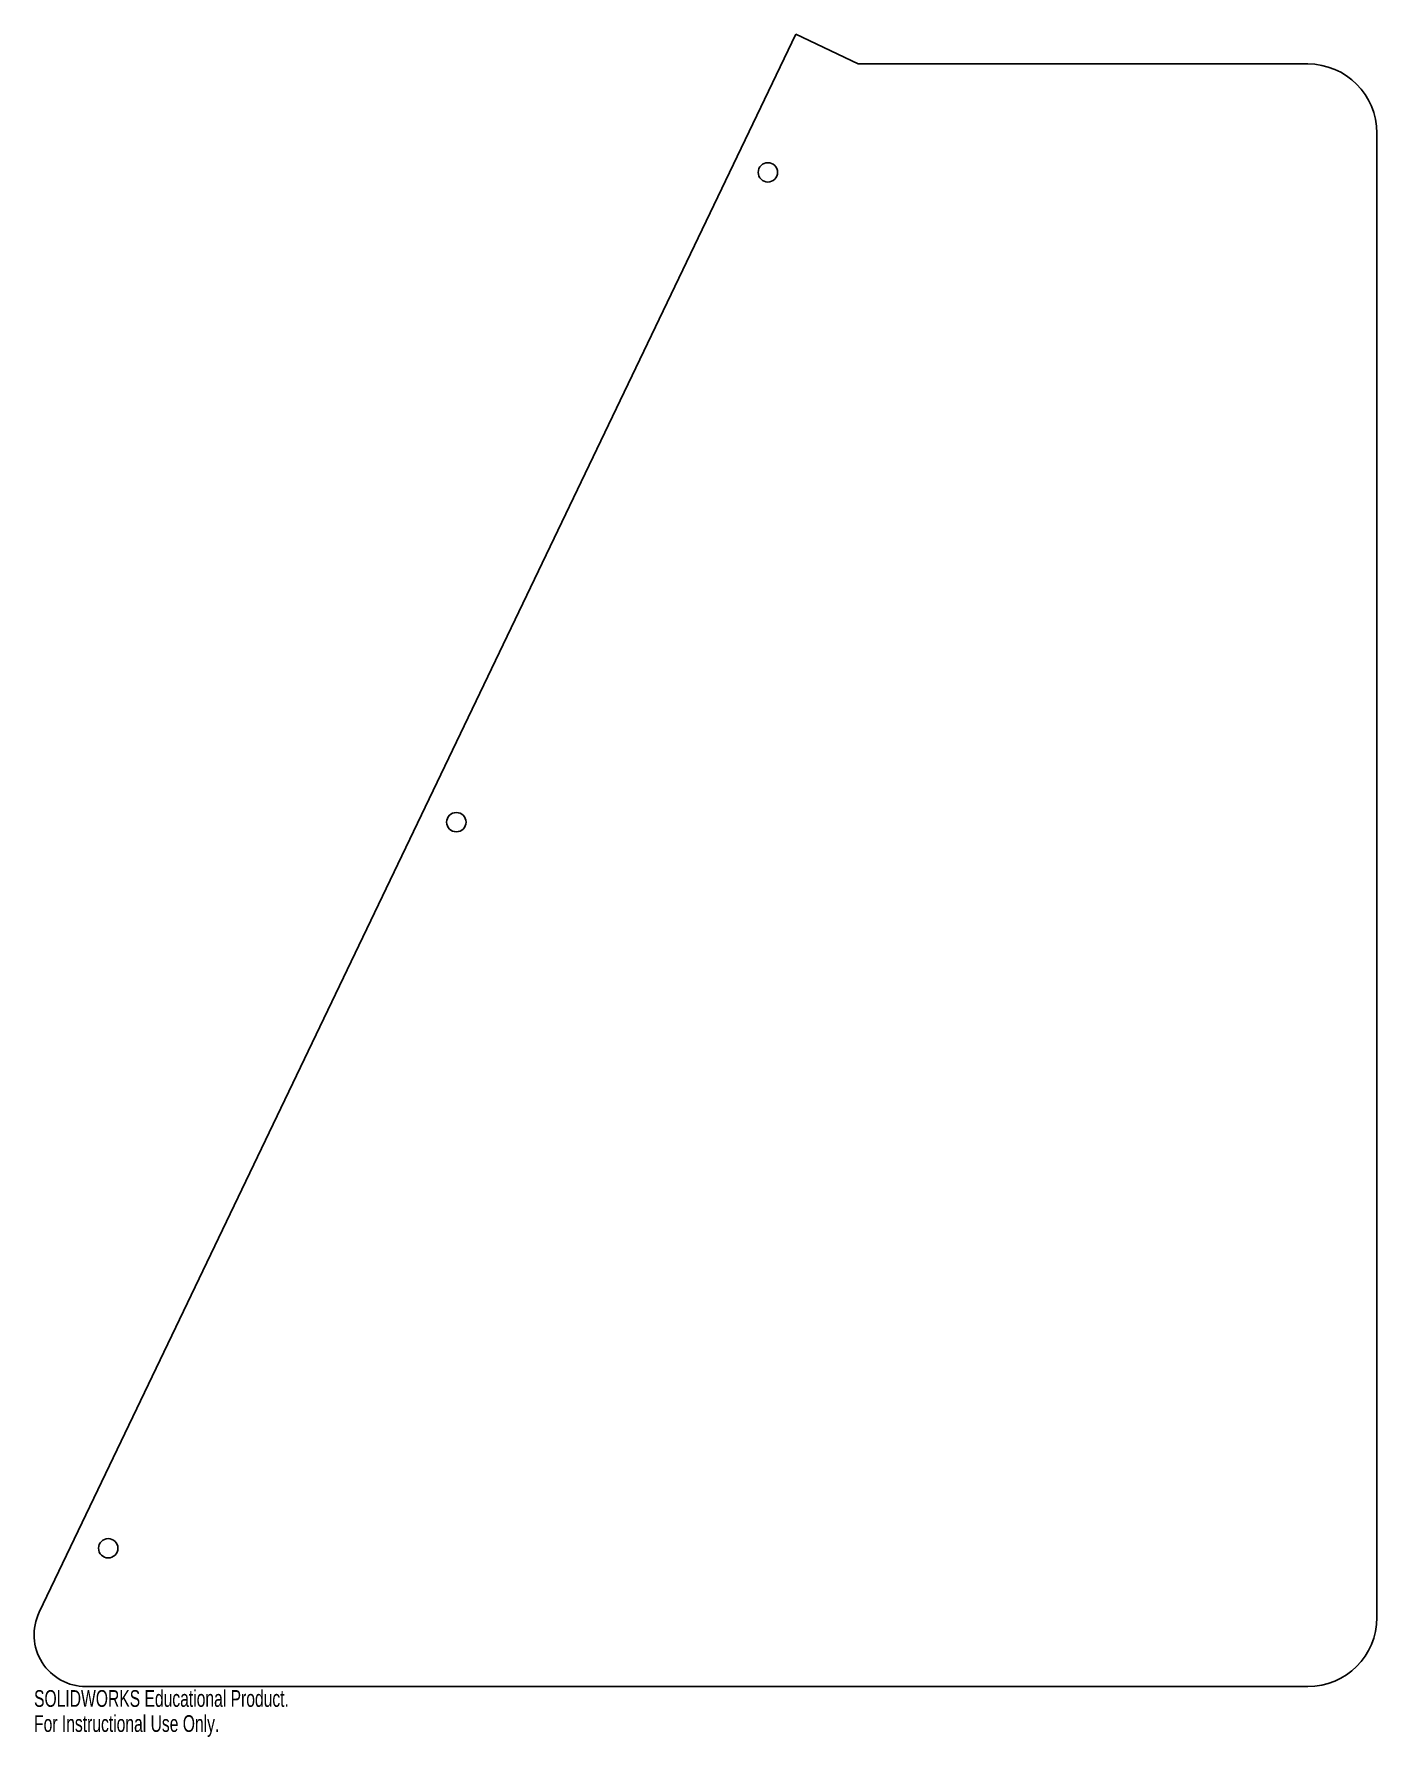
# Model space of a CAD drawing. Header units: millimetres. Extents: x -264 to 124, y -15 to 478.
import ezdxf

# ---------------------------------------------------------------- set-up
doc = ezdxf.new("R2010")
doc.units = ezdxf.units.MM
doc.styles.add('SLDTEXTSTYLE0', font='TXT', dxfattribs={"width": 0.7})

msp = doc.modelspace()

# ---------------------------------------------------------------- linework, layer by layer
at = {"color": 7, "linetype": 'Continuous', "lineweight": 25}
for p, q in [((-44.09, 477.93), (-262.89, 21.48)), ((-26.06, 469.28), (-44.09, 477.93)), ((103.94, 469.28), (-26.06, 469.28)), ((123.94, 20), (123.94, 449.28)), ((-249.36, 0), (103.94, 0))]:
    msp.add_line(p, q, dxfattribs=at)
for centre in [(-52.17, 437.93), (-142.26, 250), (-242.92, 40)]:
    msp.add_circle(centre, 2.8, dxfattribs=at)
for centre, radius, start, end in [((103.94, 449.28), 20, 0, 90), ((-249.36, 15), 15, 154.3891, 270), ((103.94, 20), 20, 270, 0)]:
    msp.add_arc(centre, radius, start, end, dxfattribs=at)

# ---------------------------------------------------------------- texts
at = {"color": 7, "linetype": 'Continuous', "char_height": 4.8336, "attachment_point": 1, "style": 'SLDTEXTSTYLE0'}
for s, insert in [('SOLIDWORKS Educational Product.', (-264.36, -1.02)), ('For Instructional Use Only.', (-264.36, -8.27))]:
    msp.add_mtext(s, dxfattribs=dict(at, insert=insert))

doc.saveas('drawing.dxf')
